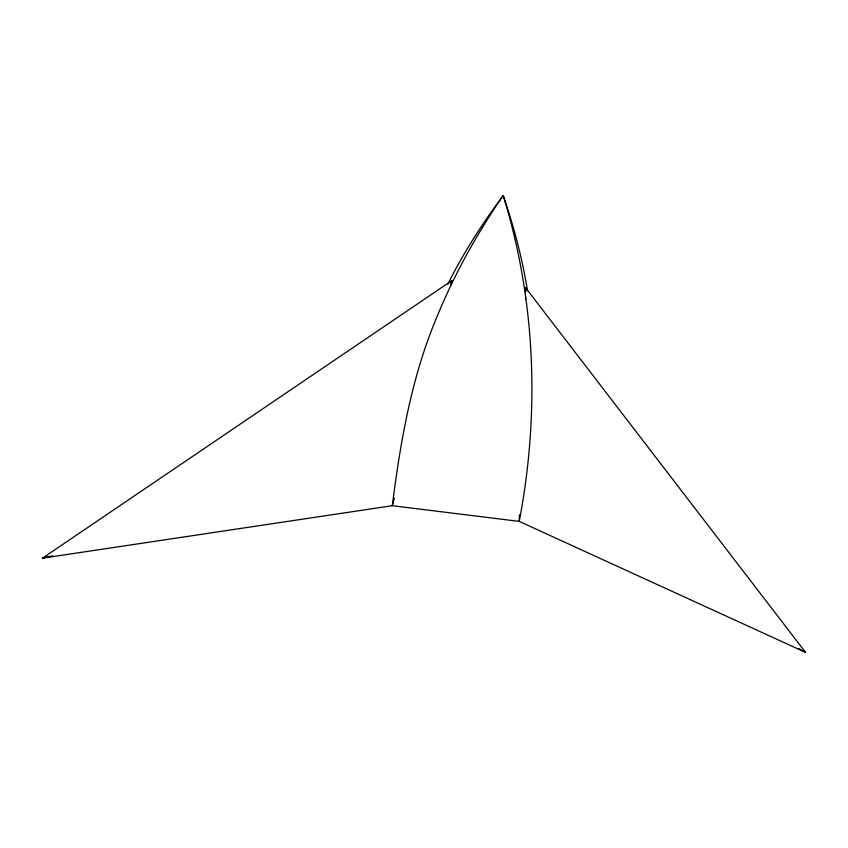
<?xml version="1.0" encoding="UTF-8"?>
<svg xmlns="http://www.w3.org/2000/svg" width="848" height="848" viewBox="0 0 848 848"><rect width="100%" height="100%" fill="white"/><g stroke="black" fill="none" stroke-linecap="round" stroke-linejoin="round"><path stroke-width="1.27" d="M525.569 299.577L525.58 296.927M525.548 291.712L525.601 287.737L805.6 652.43L519.23 521.393L392.295 505.705L42.4 558.185L52.799 555.779M519.411 514.789L519.23 521.393C539.911 413.464 535.766 300.754 503.214 195.57C482.332 223.501 463.347 252.958 447.818 284.218M525.495 291.701L525.601 287.737M394.32 498.041L392.295 505.705C400.457 441.755 411.439 377.445 436.603 317.682C454.189 274.667 476.788 233.772 503.214 195.57C513.867 226.596 522.304 258.417 527.509 290.822M450.5 285.734L451.857 280.614L42.506 558.164L47.573 556.659M451.125 283.158L451.857 280.614M798.678 648.529L805.6 652.43L803.395 650.978"/></g></svg>
